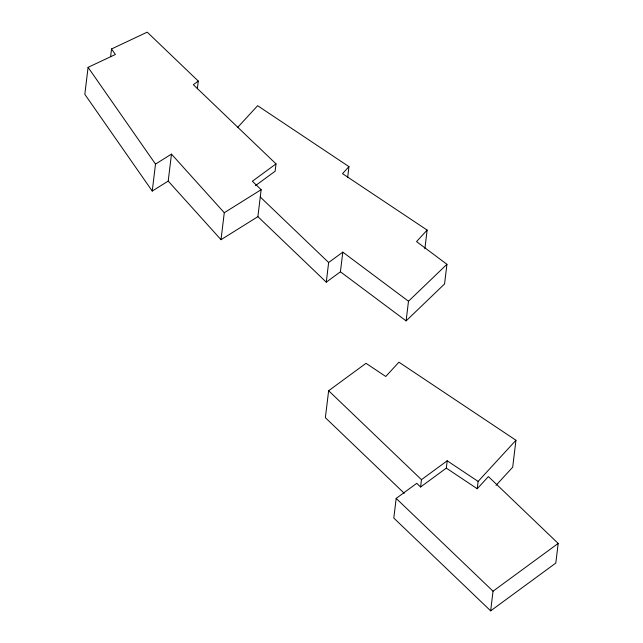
<?xml version="1.0" encoding="UTF-8"?>
<svg xmlns="http://www.w3.org/2000/svg" width="643" height="643" viewBox="0 0 643 643"><rect width="100%" height="100%" fill="white"/><g stroke="black" fill="none" stroke-linecap="round" stroke-linejoin="round"><path stroke-width="0.96" d="M197.345 88.782L198.277 81.082L147.215 32.15L111.536 48.964L115.386 54.478L88.083 67.346L84.82 94.32L152.238 191.059L168.209 181.085L171.472 154.111L155.502 164.094L152.238 191.059M110.604 56.672L111.536 48.964M198.277 81.082L193.35 84.691L276.016 163.893L252.353 181.246L261.154 189.677L257.891 216.651L221.015 239.694L224.278 212.72L171.472 154.111M276.016 163.893L275.132 171.215L255.416 185.682M257.891 216.651L326.274 282.164L328.645 262.513L342.799 252.136L408.49 301.237L406.111 320.889L340.42 271.788L342.799 252.136M347.654 177.444L348.956 166.633L257.618 105.709L237.765 127.298M496.026 485.344L512.688 467.22L515.951 440.254L398.917 362.186L385.768 376.493L366.012 363.311L328.637 390.727L325.374 417.693L404.238 493.261M424.87 248.745L427.129 230.081L342.518 173.642L348.956 166.633M446.322 468.12L420.586 486.992L416.752 483.319L396.184 498.405L393.805 518.057L490.657 610.85L555.801 563.067L558.18 543.423L488.407 476.576L477.227 488.736L446.322 468.12L447.206 460.798L478.119 481.414L477.227 488.736M427.129 230.081L416.551 241.591L446.933 264.297L444.554 283.949L406.111 320.889M420.586 486.992L421.47 479.67L447.206 460.798M490.657 610.85L493.036 591.198L558.18 543.423M478.119 481.414L515.951 440.254M408.49 301.237L446.933 264.297M326.274 282.164L340.42 271.788M224.278 212.72L261.154 189.677M260.27 196.999L328.645 262.513M328.637 390.727L421.47 479.67M396.184 498.405L493.036 591.198M168.209 181.085L221.015 239.694M88.083 67.346L155.502 164.094"/></g></svg>
